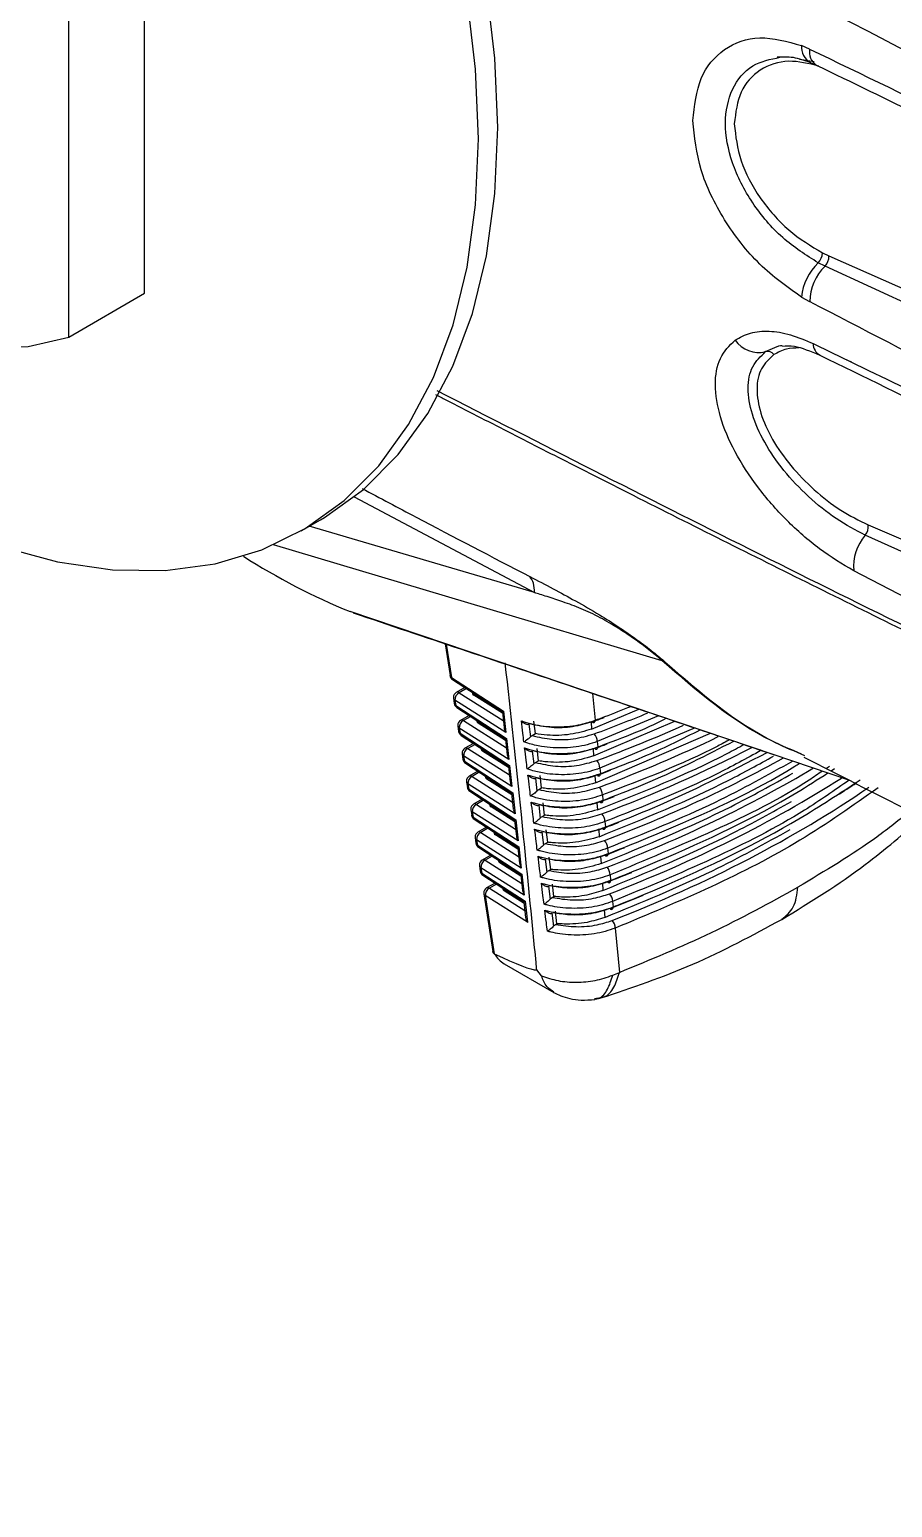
# Model space of a CAD drawing. Extents: x 16.7 to 113.1, y 4.5 to 84.5.
# Drawn here: x 79.885 to 81.396, y 5.952 to 8.54 of the extents above; entities that cross this region are included whole.
import ezdxf

# ---------------------------------------------------------------- set-up
doc = ezdxf.new("R2010")
doc.units = 0
doc.header["$MEASUREMENT"] = 0
doc.layers.add('OBJECT', color=7, linetype='CONTINUOUS')

msp = doc.modelspace()

# ---------------------------------------------------------------- linework, layer by layer
at = {"layer": 'OBJECT'}
for p, q in [((80.0866, 8.0781), (80.0866, 15.4047)), ((79.9537, 8.0014), (79.9537, 15.3279)), ((81.2339, 8.4878), (81.2591, 8.4836)), ((81.2514, 8.5055), (81.2373, 8.5118)), ((81.2526, 8.4823), (81.2633, 8.4775)), ((81.2784, 8.1254), (81.2665, 8.1313)), ((81.274, 8.1486), (81.2853, 8.1433)), ((81.4412, 8.0507), (81.2784, 8.1254)), ((81.2853, 8.1433), (81.4502, 8.0704)), ((79.9537, 8.0014), (80.0866, 8.0781)), ((81.2373, 8.0713), (81.2514, 8.0634)), ((81.1744, 7.9758), (81.1947, 7.9846)), ((81.3163, 7.9615), (81.3214, 7.9594)), ((81.3253, 7.9575), (81.3167, 7.9611)), ((80.4535, 7.7215), (80.7695, 7.5539)), ((80.3607, 7.6618), (80.3946, 7.6814)), ((80.7695, 7.5539), (80.375, 7.6701)), ((81.3539, 7.6724), (81.452, 7.6303)), ((80.9932, 7.4346), (80.3127, 7.6375)), ((81.446, 7.6109), (81.3489, 7.6544)), ((81.4221, 7.5434), (81.3287, 7.5921)), ((80.4566, 7.5173), (80.4467, 7.5207)), ((81.1893, 7.2701), (80.4467, 7.5207)), ((80.613, 7.4643), (80.6216, 7.4088)), ((80.6151, 7.4636), (80.6241, 7.4055)), ((80.6241, 7.4055), (80.7152, 7.3461)), ((80.626, 7.4019), (80.7132, 7.3452)), ((80.6476, 7.3878), (80.6326, 7.3792)), ((80.6503, 7.3861), (80.6375, 7.3787)), ((80.6375, 7.3787), (80.7149, 7.3298)), ((80.6606, 7.3794), (80.6609, 7.3775)), ((80.6628, 7.3779), (80.6634, 7.3742)), ((80.7135, 7.3426), (80.6634, 7.3742)), ((80.8713, 7.3774), (80.8759, 7.3305)), ((80.6277, 7.369), (80.6291, 7.3598)), ((80.6302, 7.3657), (80.6316, 7.3565)), ((80.7194, 7.3093), (80.6302, 7.3657)), ((80.6316, 7.3565), (80.7206, 7.2986)), ((80.6336, 7.353), (80.7186, 7.2976)), ((80.8695, 7.3149), (80.9521, 7.3501)), ((80.6552, 7.3389), (80.6402, 7.3303)), ((80.6579, 7.3372), (80.6451, 7.3298)), ((80.6451, 7.3298), (80.7203, 7.2823)), ((80.6682, 7.3304), (80.6685, 7.3286)), ((80.6704, 7.329), (80.671, 7.3253)), ((80.7189, 7.295), (80.671, 7.3253)), ((80.7132, 7.3452), (80.7163, 7.3176)), ((80.7152, 7.3461), (80.7194, 7.3093)), ((80.7598, 7.3236), (80.7625, 7.3014)), ((80.771, 7.307), (80.7686, 7.3286)), ((80.8686, 7.3271), (80.8695, 7.3149)), ((80.8729, 7.2679), (81.0152, 7.3288)), ((80.987, 7.3384), (80.8795, 7.2932)), ((80.6353, 7.3201), (80.6367, 7.3109)), ((80.6378, 7.3168), (80.6392, 7.3076)), ((80.7248, 7.2618), (80.6378, 7.3168)), ((80.6392, 7.3076), (80.726, 7.2511)), ((80.6411, 7.304), (80.7239, 7.2501)), ((80.7186, 7.2976), (80.7217, 7.2701)), ((80.7206, 7.2986), (80.7248, 7.2618)), ((80.7653, 7.3036), (80.771, 7.307)), ((80.8763, 7.2208), (81.0779, 7.3077)), ((81.0508, 7.3169), (80.884, 7.2465)), ((80.6429, 7.2712), (80.6443, 7.2619)), ((80.6627, 7.29), (80.6477, 7.2814)), ((80.6654, 7.2882), (80.6527, 7.2809)), ((80.6527, 7.2809), (80.7257, 7.2347)), ((80.6758, 7.2815), (80.676, 7.2797)), ((80.678, 7.28), (80.6785, 7.2764)), ((80.7242, 7.2475), (80.6785, 7.2764)), ((80.7655, 7.2763), (80.7682, 7.254)), ((80.7764, 7.2594), (80.774, 7.2811)), ((80.872, 7.2801), (80.8729, 7.2679)), ((80.8795, 7.2932), (80.8804, 7.2838)), ((81.1867, 7.271), (81.3214, 7.2255)), ((80.6454, 7.2679), (80.6468, 7.2586)), ((80.7301, 7.2143), (80.6454, 7.2679)), ((80.6468, 7.2586), (80.7314, 7.2036)), ((80.6487, 7.2551), (80.7293, 7.2026)), ((80.7239, 7.2501), (80.7271, 7.2226)), ((80.726, 7.2511), (80.7301, 7.2143)), ((80.7711, 7.2564), (80.7764, 7.2594)), ((80.884, 7.2465), (80.8849, 7.2371)), ((81.286, 7.2497), (81.2807, 7.2461)), ((81.289, 7.2419), (81.2951, 7.2457)), ((80.6504, 7.2223), (80.6519, 7.213)), ((80.6529, 7.219), (80.6544, 7.2097)), ((80.7355, 7.1667), (80.6529, 7.219)), ((80.6702, 7.2411), (80.6553, 7.2325)), ((80.6729, 7.2393), (80.6603, 7.232)), ((80.6603, 7.232), (80.7311, 7.1872)), ((80.6833, 7.2325), (80.6836, 7.2308)), ((80.6856, 7.2311), (80.6861, 7.2275)), ((80.7296, 7.2), (80.6861, 7.2275)), ((80.7712, 7.229), (80.7738, 7.2066)), ((80.7818, 7.2119), (80.7794, 7.2336)), ((80.8754, 7.2331), (80.8763, 7.2208)), ((80.6544, 7.2097), (80.7367, 7.1561)), ((80.6563, 7.2061), (80.7347, 7.1551)), ((80.7293, 7.2026), (80.7324, 7.1751)), ((80.7314, 7.2036), (80.7355, 7.1667)), ((80.7769, 7.2091), (80.7818, 7.2119)), ((80.8885, 7.1998), (80.8895, 7.1904)), ((80.658, 7.1734), (80.6595, 7.164)), ((80.6605, 7.1701), (80.662, 7.1607)), ((80.7409, 7.1192), (80.6605, 7.1701)), ((80.6778, 7.1921), (80.6629, 7.1836)), ((80.6805, 7.1904), (80.6678, 7.1831)), ((80.6678, 7.1831), (80.7365, 7.1397)), ((80.6909, 7.1836), (80.6912, 7.1819)), ((80.6931, 7.1821), (80.6937, 7.1786)), ((80.735, 7.1525), (80.6937, 7.1786)), ((80.7769, 7.1816), (80.7796, 7.1592)), ((80.7872, 7.1644), (80.7847, 7.1861)), ((80.8788, 7.1861), (80.8797, 7.1737)), ((80.662, 7.1607), (80.7421, 7.1086)), ((80.6639, 7.1572), (80.7401, 7.1076)), ((80.6853, 7.1432), (80.6705, 7.1347)), ((80.688, 7.1415), (80.6754, 7.1342)), ((80.7347, 7.1551), (80.7378, 7.1275)), ((80.7367, 7.1561), (80.7409, 7.1192)), ((80.7827, 7.1618), (80.7872, 7.1644)), ((80.893, 7.1531), (80.894, 7.1437)), ((80.6656, 7.1245), (80.667, 7.1151)), ((80.6681, 7.1212), (80.6695, 7.1118)), ((80.7463, 7.0717), (80.6681, 7.1212)), ((80.6754, 7.1342), (80.7418, 7.0922)), ((80.6985, 7.1346), (80.6988, 7.133)), ((80.7007, 7.1332), (80.7013, 7.1297)), ((80.7404, 7.105), (80.7013, 7.1297)), ((80.7826, 7.1343), (80.7853, 7.1119)), ((80.7886, 7.1146), (80.7926, 7.1169)), ((80.7926, 7.1169), (80.7901, 7.1385)), ((80.8821, 7.1391), (80.883, 7.1266)), ((80.6695, 7.1118), (80.7475, 7.061)), ((80.6715, 7.1082), (80.7455, 7.06)), ((80.6929, 7.0943), (80.678, 7.0857)), ((80.6955, 7.0925), (80.683, 7.0853)), ((80.7401, 7.1076), (80.7432, 7.08)), ((80.7421, 7.1086), (80.7463, 7.0717)), ((80.798, 7.0694), (80.7955, 7.091)), ((80.8854, 7.0921), (80.8863, 7.0795)), ((80.8975, 7.1065), (80.8984, 7.097)), ((80.6732, 7.0756), (80.6746, 7.0661)), ((80.6757, 7.0723), (80.6771, 7.0628)), ((80.7517, 7.0242), (80.6757, 7.0723)), ((80.683, 7.0853), (80.7472, 7.0447)), ((80.7061, 7.0857), (80.7063, 7.0841)), ((80.7083, 7.0842), (80.7088, 7.0808)), ((80.7458, 7.0574), (80.7088, 7.0808)), ((80.7883, 7.0871), (80.7911, 7.0645)), ((80.7945, 7.0674), (80.798, 7.0694)), ((80.6771, 7.0628), (80.7529, 7.0135)), ((80.679, 7.0593), (80.7509, 7.0125)), ((80.7004, 7.0454), (80.6856, 7.0368)), ((80.7031, 7.0436), (80.6905, 7.0364)), ((80.7455, 7.0601), (80.7486, 7.0325)), ((80.7475, 7.061), (80.7517, 7.0242)), ((80.7941, 7.0398), (80.7969, 7.0172)), ((80.8033, 7.0219), (80.8009, 7.0435)), ((80.8886, 7.0456), (80.8895, 7.0324)), ((80.902, 7.0598), (80.9029, 7.0503)), ((80.6807, 7.0267), (80.6964, 6.9254)), ((80.6832, 7.0234), (80.699, 6.9218)), ((80.7571, 6.9767), (80.6832, 7.0234)), ((80.6905, 7.0364), (80.7526, 6.9971)), ((80.7137, 7.0367), (80.7139, 7.0352)), ((80.7159, 7.0353), (80.7164, 7.0319)), ((80.7512, 7.0099), (80.7164, 7.0319)), ((80.7509, 7.0125), (80.754, 6.985)), ((80.7529, 7.0135), (80.7571, 6.9767)), ((80.8005, 7.0202), (80.8033, 7.0219)), ((80.9064, 7.0132), (80.9073, 7.0037)), ((80.7999, 6.9926), (80.8027, 6.9699)), ((80.8087, 6.9743), (80.8063, 6.996)), ((80.8918, 6.9984), (80.8926, 6.9852)), ((80.8064, 6.973), (80.8087, 6.9743)), ((80.9109, 6.9666), (80.9182, 6.8891)), ((80.699, 6.9218), (80.6992, 6.9217)), ((80.7166, 6.904), (80.8033, 6.854)), ((80.7817, 6.8831), (80.7736, 6.8933)), ((80.9065, 6.884), (80.9182, 6.8891)), ((80.8757, 6.8419), (80.8843, 6.8437))]:
    msp.add_line(p, q, dxfattribs=at)
at = {"layer": 'OBJECT', "flags": 128}
for points in [[(80.3946, 7.6814), (80.4016, 7.6855), (80.47, 7.7347), (80.5307, 7.7957), (80.583, 7.8677), (80.6265, 7.9503), (80.6607, 8.0425), (80.6854, 8.1435), (80.7003, 8.2524), (80.7053, 8.3682), (80.7003, 8.4897), (80.6854, 8.6158), (80.6607, 8.7454), (80.6265, 8.8771), (80.583, 9.0099), (80.5307, 9.1423), (80.47, 9.2733), (80.4016, 9.4015), (80.3261, 9.5257), (80.2442, 9.6448), (80.1566, 9.7577), (80.088, 9.8372)], [(79.8346, 7.6344), (79.934, 7.6077), (80.0303, 7.5938), (80.1227, 7.5927), (80.2102, 7.6044), (80.2922, 7.6289), (80.3677, 7.6659), (80.4361, 7.7151), (80.4967, 7.7761), (80.549, 7.8481), (80.5925, 7.9307), (80.6268, 8.0229), (80.6515, 8.1239), (80.6664, 8.2328), (80.6714, 8.3486), (80.6664, 8.4701), (80.6515, 8.5962)], [(79.0698, 8.5117), (79.1407, 8.413), (79.2172, 8.3216), (79.2981, 8.2389), (79.3823, 8.1659), (79.4684, 8.104), (79.5551, 8.0539), (79.6412, 8.0165), (79.7253, 7.9922), (79.8063, 7.9816), (79.8828, 7.9846), (79.9537, 8.0014)], [(80.8706, 7.3276), (80.8716, 7.3268), (80.8725, 7.3264), (80.8734, 7.3263), (80.8742, 7.3265), (80.8749, 7.3271), (80.8754, 7.328), (80.8757, 7.3291), (80.8759, 7.3305)], [(80.8751, 7.2809), (80.8761, 7.2801), (80.8771, 7.2797), (80.878, 7.2796), (80.8788, 7.2798), (80.8794, 7.2804), (80.8799, 7.2813), (80.8803, 7.2824), (80.8804, 7.2838)], [(80.8796, 7.2341), (80.8806, 7.2334), (80.8816, 7.233), (80.8825, 7.2329), (80.8833, 7.2331), (80.884, 7.2337), (80.8845, 7.2345), (80.8848, 7.2357), (80.8849, 7.2371)], [(80.8841, 7.1874), (80.8851, 7.1867), (80.8861, 7.1862), (80.887, 7.1862), (80.8878, 7.1864), (80.8885, 7.187), (80.889, 7.1878), (80.8893, 7.189), (80.8895, 7.1904)], [(80.8885, 7.1407), (80.8896, 7.14), (80.8906, 7.1395), (80.8915, 7.1395), (80.8923, 7.1397), (80.893, 7.1403), (80.8935, 7.1411), (80.8938, 7.1423), (80.894, 7.1437)], [(80.893, 7.094), (80.894, 7.0933), (80.895, 7.0929), (80.8959, 7.0928), (80.8968, 7.093), (80.8974, 7.0936), (80.898, 7.0945), (80.8983, 7.0956), (80.8984, 7.097)], [(80.8974, 7.0473), (80.8985, 7.0466), (80.8995, 7.0462), (80.9004, 7.0461), (80.9012, 7.0463), (80.9019, 7.0469), (80.9024, 7.0478), (80.9028, 7.0489), (80.9029, 7.0503)], [(80.9018, 7.0007), (80.9029, 6.9999), (80.9039, 6.9995), (80.9048, 6.9994), (80.9056, 6.9997), (80.9063, 7.0002), (80.9069, 7.0011), (80.9072, 7.0023), (80.9073, 7.0037)]]:
    msp.add_lwpolyline(points, dxfattribs=at)
at = {"layer": 'OBJECT'}
for centre, radius, start, end in [((81.2663, 8.5081), 0.0292, 172.8415, 242.5933), ((81.278, 8.5001), 0.0271, 168.6398, 236.3536), ((81.3311, 8.0627), 0.0942, 133.3263, 174.7892), ((81.3392, 8.0621), 0.0877, 133.8339, 179.1761), ((81.2447, 8.1509), 0.0294, 317.8839, 355.3512), ((81.2582, 8.1434), 0.0271, 318.3427, 359.7232), ((81.1626, 8.0256), 0.0512, 215.3601, 283.3663), ((81.1775, 7.9619), 0.0143, 37.6517, 102.5397), ((81.2801, 7.9894), 0.0224, 179.0026, 242.2608), ((81.3288, 7.6696), 0.0252, 322.8439, 6.2674), ((81.4098, 7.6002), 0.0815, 138.3373, 185.7076), ((80.8878, 8.6021), 1.1679, 237.4686, 247.8095), ((80.6314, 7.4103), 0.01, 188.8019, 236.9399), ((80.6262, 7.4097), 0.00472, 191.2048, 243.2281), ((80.6287, 7.4057), 0.00462, 182.4762, 234.3658), ((80.6376, 7.3705), 0.01, 119.9973, 180), ((80.6445, 7.3662), 0.0143, 119.0768, 182.2792), ((80.6347, 7.3747), 0.00496, 54.7099, 114.6525), ((80.6376, 7.3705), 0.01, 180, 188.8019), ((80.6323, 7.3699), 0.00472, 191.207, 243.2272), ((80.639, 7.3613), 0.01, 188.8019, 236.9399), ((80.6338, 7.3607), 0.00472, 191.2043, 243.2379), ((80.6363, 7.3567), 0.00462, 182.4804, 234.3552), ((80.6452, 7.3216), 0.01, 119.9973, 180), ((80.652, 7.3173), 0.0143, 119.0749, 182.2793), ((80.6422, 7.3258), 0.00496, 54.6844, 114.6779), ((80.6452, 7.3216), 0.01, 180, 188.8019), ((80.6399, 7.321), 0.00472, 191.2017, 243.2325), ((80.6466, 7.3124), 0.01, 188.8019, 236.9399), ((80.6413, 7.3118), 0.00472, 191.2015, 243.2314), ((80.6438, 7.3078), 0.00462, 182.4918, 234.3446), ((80.8602, 7.2933), 0.0193, 359.708, 43.6784), ((80.6527, 7.2727), 0.01, 119.9973, 180), ((80.6527, 7.2727), 0.01, 180, 188.8019), ((80.6475, 7.2721), 0.00472, 191.2055, 243.2367), ((80.6596, 7.2684), 0.0143, 119.0767, 182.2776), ((80.6498, 7.2768), 0.00496, 54.7099, 114.6525), ((80.6542, 7.2635), 0.01, 188.8019, 236.9399), ((80.6489, 7.2628), 0.00472, 191.207, 243.2272), ((80.6514, 7.2588), 0.00462, 182.4734, 234.3695), ((80.8648, 7.2466), 0.0192, 359.723, 43.9033), ((80.6603, 7.2238), 0.01, 119.9973, 180), ((80.6603, 7.2238), 0.01, 180, 188.8019), ((80.6551, 7.2232), 0.00472, 191.2066, 243.2284), ((80.6672, 7.2195), 0.0143, 119.0796, 182.2765), ((80.6574, 7.2279), 0.00496, 54.7099, 114.6525), ((80.6618, 7.2145), 0.01, 188.8019, 236.9399), ((80.6565, 7.2139), 0.00472, 191.2061, 243.2268), ((80.659, 7.2099), 0.00462, 182.477, 234.3658), ((80.8694, 7.1999), 0.0191, 359.7362, 44.1297), ((80.6679, 7.1749), 0.01, 119.9973, 180), ((80.6679, 7.1749), 0.01, 180, 188.8019), ((80.6626, 7.1743), 0.00472, 191.202, 243.233), ((80.6748, 7.1706), 0.0143, 119.0755, 182.2788), ((80.665, 7.179), 0.00496, 54.694, 114.6684), ((80.6693, 7.1656), 0.01, 188.8019, 236.9399), ((80.6641, 7.1649), 0.00472, 191.2001, 243.2408), ((80.6666, 7.1609), 0.00462, 182.4807, 234.3557), ((80.874, 7.1532), 0.019, 359.7469, 44.3582), ((80.6755, 7.126), 0.01, 119.9973, 180), ((80.6755, 7.126), 0.01, 180, 188.8019), ((80.6702, 7.1254), 0.00472, 191.2118, 243.2232), ((80.6823, 7.1217), 0.0143, 119.0768, 182.2794), ((80.6725, 7.1301), 0.00496, 54.7099, 114.6525), ((80.8786, 7.1066), 0.0189, 359.7602, 44.5854), ((80.6769, 7.1166), 0.01, 188.8019, 236.9399), ((80.6717, 7.116), 0.00472, 191.2013, 243.2324), ((80.6742, 7.112), 0.00462, 182.4911, 234.3444), ((80.683, 7.0771), 0.01, 119.9973, 180), ((80.683, 7.0771), 0.01, 180, 188.8019), ((80.6778, 7.0765), 0.00472, 191.2073, 243.2277), ((80.6845, 7.0677), 0.01, 188.8019, 236.9399), ((80.6792, 7.067), 0.00472, 191.2018, 243.2319), ((80.6899, 7.0728), 0.0143, 119.0796, 182.2765), ((80.6801, 7.0812), 0.00496, 54.7099, 114.6525), ((80.8832, 7.0599), 0.0188, 359.7753, 44.8093), ((80.6817, 7.063), 0.00462, 182.4763, 234.3657), ((80.6906, 7.0282), 0.01, 119.9973, 180), ((80.6906, 7.0282), 0.01, 180, 188.8019), ((80.6854, 7.0276), 0.00472, 191.2043, 243.2379), ((80.6975, 7.0239), 0.0143, 119.0755, 182.2788), ((80.6877, 7.0323), 0.00496, 54.694, 114.6684), ((80.8877, 7.0133), 0.0188, 359.7875, 45.039), ((80.8922, 6.9666), 0.0187, 359.8005, 45.2674)]:
    msp.add_arc(centre, radius, start, end, dxfattribs=at)
for centre, major_axis, ratio, start_param, end_param in [((80.6709, 7.3781), (0.0101, 0.0001), 0.569185, 3.222173, 3.860589), ((80.6785, 7.3292), (0.0101, 0.0001), 0.569185, 3.222173, 3.860589), ((80.7226, 7.351), (0.0094, 0.00581), 0.034264, 3.157743, 3.78947), ((79.6776, 8.3913), (2.2176, 0.0166), 0.572227, 5.276105, 5.287253), ((79.6762, 8.3989), (2.2169, -0.0169), 0.582304, 5.287711, 5.338827), ((80.7268, 7.3141), (-0.0075, 0.0119), 0.628226, 0.918937, 1.582964), ((80.728, 7.3035), (0.0094, 0.00581), 0.034264, 3.157743, 3.78947), ((79.6762, 8.3483), (2.2137, -0.0169), 0.582304, 5.291076, 5.375266), ((79.6762, 8.2977), (2.2104, -0.0169), 0.582304, 5.294449, 5.411712), ((80.6861, 7.2803), (0.0101, 0.0001), 0.569185, 3.222173, 3.860589), ((79.6776, 8.3407), (2.2143, 0.0166), 0.572227, 5.279468, 5.291168), ((79.6762, 8.247), (2.2072, -0.0168), 0.582304, 5.29783, 5.448165), ((80.7321, 7.2666), (-0.0075, 0.0119), 0.628226, 0.918937, 1.582964), ((80.7333, 7.2559), (0.0094, 0.00581), 0.034264, 3.157743, 3.78947), ((79.6762, 8.1964), (2.2039, -0.0168), 0.582304, 5.301219, 5.483793), ((79.6762, 8.1458), (2.2007, -0.0168), 0.582304, 5.304616, 5.518937), ((80.6936, 7.2314), (0.0101, 0.0001), 0.569185, 3.222173, 3.860589), ((80.7375, 7.2191), (-0.0075, 0.0119), 0.628226, 0.918937, 1.582964), ((79.6776, 8.2901), (2.2111, 0.0166), 0.572227, 5.282839, 5.295171), ((79.6762, 8.0952), (2.1974, -0.0168), 0.582304, 5.308021, 5.553121), ((79.6776, 8.037), (2.1948, 0.0164), 0.572227, 5.539778, 5.562907), ((80.7387, 7.2084), (0.0094, 0.00581), 0.034264, 3.157743, 3.78947), ((79.6776, 8.2395), (2.2078, 0.0165), 0.572227, 5.286218, 5.299967), ((79.6762, 8.0445), (2.1942, -0.0167), 0.582304, 5.311435, 5.58807), ((80.7012, 7.1825), (0.0101, 0.0001), 0.569185, 3.222173, 3.860589), ((80.7429, 7.1716), (-0.0075, 0.0119), 0.628226, 0.918937, 1.582964), ((80.7441, 7.1609), (0.0094, 0.00581), 0.034264, 3.157743, 3.78947), ((79.6776, 8.1888), (2.2046, 0.0165), 0.572227, 5.289605, 5.305336), ((80.7088, 7.1336), (0.0101, 0.0001), 0.569185, 3.222173, 3.860589), ((80.7483, 7.1241), (-0.0075, 0.0119), 0.628226, 0.918937, 1.582964), ((80.7495, 7.1134), (0.0094, 0.00581), 0.034264, 3.157743, 3.78947), ((79.6776, 8.1382), (2.2013, 0.0165), 0.572227, 5.293, 5.311646), ((80.7164, 7.0847), (0.0101, 0.0001), 0.569185, 3.222173, 3.860589), ((80.7537, 7.0765), (-0.0075, 0.0119), 0.628226, 0.918937, 1.582964), ((79.6776, 8.0876), (2.1981, 0.0165), 0.572227, 5.296403, 5.319764), ((80.7549, 7.0659), (0.0094, 0.00581), 0.034264, 3.157743, 3.78947), ((80.7239, 7.0358), (0.0101, 0.0001), 0.569185, 3.222173, 3.860589), ((80.7591, 7.029), (-0.0075, 0.0119), 0.628226, 0.918937, 1.582964), ((80.7603, 7.0183), (0.0094, 0.00581), 0.034264, 3.157743, 3.78947), ((79.6776, 8.037), (2.1948, 0.0164), 0.572227, 5.299815, 5.33212), ((80.7644, 6.9815), (-0.0075, 0.0119), 0.628226, 0.918937, 1.582964), ((79.2439, 7.8927), (1.5344, -0.9976), 0.038755, 5.984867, 6.22598), ((80.7737, 7.0096), (0.0554, 0.1065), 0.604579, 2.781893, 3.114951)]:
    msp.add_ellipse(centre, major_axis=major_axis, ratio=ratio, start_param=start_param, end_param=end_param, dxfattribs=at)
for points, knots in [([(80.0866, 10.0533), (80.2599, 9.9559), (80.6181, 9.7546), (81.1693, 9.4575), (81.7461, 9.1554), (82.3314, 8.8591), (82.9199, 8.5703), (83.3116, 8.3858), (83.504, 8.2952)], [0, 0, 0, 0, 0.1582539, 0.327068, 0.4937068, 0.6683778, 0.8371406, 1, 1, 1, 1]), ([(83.4867, 8.2665), (83.0897, 8.4554), (82.295, 8.8335), (81.1613, 9.417), (80.438, 9.8194), (80.0866, 10.0149)], [0, 0, 0, 0, 0.339225, 0.679039, 1, 1, 1, 1]), ([(80.0866, 9.9052), (80.414, 9.7232), (81.1213, 9.3303), (82.247, 8.7522), (83.0587, 8.3667), (83.4643, 8.1741)], [0, 0, 0, 0, 0.301353, 0.650905, 1, 1, 1, 1]), ([(80.0863, 9.8331), (80.2914, 9.7191), (80.7138, 9.4842), (81.3711, 9.1357), (82.0545, 8.786), (82.7424, 8.4468), (83.2063, 8.2288), (83.4336, 8.1219)], [0, 0, 0, 0, 0.190703, 0.392819, 0.598206, 0.803133, 1, 1, 1, 1]), ([(83.3729, 7.6103), (83.0244, 7.7768), (82.3274, 8.1098), (81.6533, 8.4591), (81.3163, 8.6337)], [0, 0, 0, 0, 0.500069, 1, 1, 1, 1]), ([(83.3406, 7.5488), (82.99, 7.7164), (82.2839, 8.0537), (81.6013, 8.408), (81.2577, 8.5863)], [0, 0, 0, 0, 0.49662, 1, 1, 1, 1]), ([(81.0471, 8.3803), (81.0499, 8.4063), (81.0556, 8.4583), (81.0994, 8.5091), (81.1621, 8.5325), (81.2123, 8.5187), (81.2373, 8.5118)], [0, 0, 0, 0, 0.24993, 0.499886, 0.749919, 1, 1, 1, 1]), ([(81.2665, 8.1313), (81.2452, 8.1447), (81.2027, 8.1716), (81.1488, 8.2352), (81.1127, 8.3062), (81.0998, 8.3774), (81.1128, 8.4377), (81.1472, 8.4803), (81.1826, 8.4877), (81.1995, 8.4912)], [0, 0, 0, 0, 0.1455825, 0.2905011, 0.4350712, 0.5794261, 0.7237648, 0.8683104, 1, 1, 1, 1]), ([(81.1947, 8.4918), (81.2038, 8.4922), (81.2221, 8.4932), (81.2424, 8.4859), (81.2526, 8.4823)], [0, 0, 0, 0, 0.495712, 1, 1, 1, 1]), ([(81.2514, 8.5055), (81.4361, 8.4162), (81.7961, 8.2423), (82.3305, 7.9936), (82.8416, 7.7613), (83.1771, 7.6138), (83.3401, 7.5422)], [0, 0, 0, 0, 0.27038, 0.527173, 0.77038, 1, 1, 1, 1]), ([(81.2678, 8.4756), (81.2497, 8.48), (81.2116, 8.4892), (81.1626, 8.4719), (81.1266, 8.4336), (81.1219, 8.3943), (81.1195, 8.3746)], [0, 0, 0, 0, 0.230377, 0.487413, 0.743889, 1, 1, 1, 1]), ([(81.263, 8.4776), (81.3255, 8.4472), (81.4375, 8.3927), (81.5871, 8.3208), (81.7039, 8.2651), (81.8012, 8.2188), (81.9845, 8.1322), (82.2176, 8.0233), (82.4945, 7.8961), (82.6718, 7.8156), (82.8025, 7.7567), (82.9013, 7.7124), (83.0269, 7.6564), (83.1798, 7.5887), (83.2912, 7.5399), (83.3514, 7.5136)], [0, 0, 0, 0, 0.09169, 0.164516, 0.218483, 0.261785, 0.30598, 0.48438, 0.598112, 0.703053, 0.737319, 0.783987, 0.84332, 0.915323, 1, 1, 1, 1]), ([(81.2373, 8.0713), (81.2122, 8.089), (81.1621, 8.1245), (81.0994, 8.2054), (81.0556, 8.295), (81.0499, 8.3519), (81.0471, 8.3803)], [0, 0, 0, 0, 0.250566, 0.500351, 0.750175, 1, 1, 1, 1]), ([(81.1195, 8.3746), (81.1219, 8.3531), (81.1266, 8.3102), (81.1626, 8.2437), (81.2134, 8.1852), (81.2538, 8.1608), (81.274, 8.1486)], [0, 0, 0, 0, 0.249291, 0.498953, 0.749084, 1, 1, 1, 1]), ([(83.3401, 7.0288), (83.1771, 7.1057), (82.8416, 7.2641), (82.3305, 7.5136), (81.7961, 7.7808), (81.4361, 7.9676), (81.2514, 8.0634)], [0, 0, 0, 0, 0.22962, 0.472827, 0.72962, 1, 1, 1, 1]), ([(81.3287, 7.5921), (81.3086, 7.604), (81.2687, 7.6278), (81.21, 7.6798), (81.1587, 7.7383), (81.1184, 7.8007), (81.0925, 7.8626), (81.0836, 7.919), (81.0915, 7.9669), (81.1111, 7.9863), (81.1209, 7.996)], [0, 0, 0, 0, 0.125399, 0.250033, 0.374938, 0.500007, 0.625107, 0.75017, 0.875155, 1, 1, 1, 1]), ([(81.1209, 7.996), (81.1294, 8.0008), (81.1465, 8.0103), (81.18, 8.0129), (81.2173, 8.0072), (81.2442, 7.9956), (81.2577, 7.9898)], [0, 0, 0, 0, 0.251427, 0.50031, 0.75055, 1, 1, 1, 1]), ([(81.3489, 7.6544), (81.3319, 7.6633), (81.2979, 7.6811), (81.2482, 7.7213), (81.2048, 7.7673), (81.1707, 7.817), (81.1487, 7.8668), (81.1414, 7.9126), (81.1487, 7.9519), (81.1659, 7.9678), (81.1744, 7.9758)], [0, 0, 0, 0, 0.1259449, 0.2510612, 0.3759101, 0.5005463, 0.6251221, 0.7498254, 0.8747778, 1, 1, 1, 1]), ([(81.1888, 7.9706), (81.1806, 7.9631), (81.1641, 7.9482), (81.157, 7.9115), (81.1638, 7.8685), (81.1847, 7.8219), (81.2172, 7.7756), (81.2585, 7.7331), (81.3057, 7.6963), (81.3378, 7.6804), (81.3539, 7.6724)], [0, 0, 0, 0, 0.124851, 0.24967, 0.374508, 0.499432, 0.624474, 0.749587, 0.874619, 1, 1, 1, 1]), ([(81.2331, 7.9824), (81.2254, 7.9821), (81.2086, 7.9813), (81.1958, 7.9744), (81.1888, 7.9706)], [0, 0, 0, 0, 0.451304, 1, 1, 1, 1]), ([(81.1947, 7.9846), (81.1957, 7.9851), (81.1981, 7.9864), (81.2014, 7.9865), (81.2034, 7.9865)], [0, 0, 0, 0, 0.389146, 1, 1, 1, 1]), ([(81.2037, 7.9853), (81.21, 7.9861), (81.2246, 7.988), (81.2529, 7.9764), (81.269, 7.9698)], [0, 0, 0, 0, 0.430237, 1, 1, 1, 1]), ([(81.2577, 7.9898), (81.6013, 7.8236), (82.2839, 7.4935), (82.99, 7.179), (83.3406, 7.0228)], [0, 0, 0, 0, 0.50338, 1, 1, 1, 1]), ([(81.269, 7.9698), (81.3461, 7.9321), (81.4884, 7.8626), (81.685, 7.7679), (81.847, 7.6906), (81.9842, 7.6256), (82.1088, 7.567), (82.2259, 7.5122), (82.3381, 7.4601), (82.4522, 7.4074), (82.5824, 7.3476), (82.737, 7.2771), (82.918, 7.1953), (83.1256, 7.1024), (83.2735, 7.0372), (83.3518, 7.0027)], [0, 0, 0, 0, 0.113555, 0.209388, 0.287504, 0.349517, 0.408662, 0.467872, 0.518677, 0.570329, 0.631749, 0.705423, 0.791353, 0.889543, 1, 1, 1, 1]), ([(80.5961, 7.901), (80.6022, 7.8978), (80.6444, 7.876), (80.7228, 7.8359), (80.8321, 7.7801), (81.009, 7.6905), (81.2551, 7.5673), (81.5551, 7.4197), (81.8403, 7.2816), (82.1018, 7.1569), (82.307, 7.0604), (82.4667, 6.986), (82.5987, 6.9249), (82.763, 6.8495), (82.9601, 6.7599), (83.1905, 6.6563), (83.356, 6.5832), (83.4442, 6.5443)], [0, 0, 0, 0, 0.0066599, 0.0459981, 0.0852811, 0.1251909, 0.2373953, 0.3500302, 0.4455979, 0.5397348, 0.6256005, 0.6605533, 0.7062608, 0.7630511, 0.8309309, 0.9099099, 1, 1, 1, 1]), ([(83.4336, 6.557), (83.2447, 6.6409), (82.8605, 6.8117), (82.2835, 7.0783), (81.7098, 7.3515), (81.1455, 7.6284), (80.7814, 7.8142), (80.5991, 7.9072)], [0, 0, 0, 0, 0.194303, 0.395253, 0.602856, 0.80128, 1, 1, 1, 1]), ([(80.4677, 7.7363), (80.4991, 7.7195), (80.5967, 7.6676), (80.6948, 7.6166), (80.7613, 7.5821)], [0, 0, 0, 0, 0.3221274, 1, 1, 1, 1]), ([(80.7613, 7.5821), (80.7749, 7.5751), (80.8009, 7.5615), (80.8412, 7.5397), (80.8801, 7.5173), (80.9174, 7.4937), (80.9498, 7.4711), (80.9785, 7.4496), (80.9919, 7.4381), (80.9985, 7.4323)], [0, 0, 0, 0, 0.175155, 0.335953, 0.499736, 0.628069, 0.749937, 0.875048, 1, 1, 1, 1]), ([(80.7696, 7.5539), (80.7694, 7.5597), (80.769, 7.5714), (80.7639, 7.5786), (80.7613, 7.5821)], [0, 0, 0, 0, 0.499996, 1, 1, 1, 1]), ([(80.9932, 7.4346), (80.9869, 7.44), (80.9744, 7.4508), (80.9471, 7.4711), (80.9161, 7.492), (80.8828, 7.5116), (80.8506, 7.5266), (80.8204, 7.5374), (80.7967, 7.5453), (80.7801, 7.5505), (80.7728, 7.5529), (80.7696, 7.5539)], [0, 0, 0, 0, 0.123068, 0.246586, 0.369053, 0.491538, 0.630311, 0.772463, 0.899411, 0.955665, 1, 1, 1, 1]), ([(80.4522, 7.5184), (80.5775, 7.4763), (80.8278, 7.3922), (81.0689, 7.3108), (81.1893, 7.2701)], [0, 0, 0, 0, 0.500634, 1, 1, 1, 1]), ([(80.7736, 6.8933), (80.7732, 6.8976), (80.7711, 6.9192), (80.7622, 7.0098), (80.7449, 7.1841), (80.7279, 7.3422), (80.7184, 7.4309)], [0, 0, 0, 0, 0.024147, 0.120738, 0.507103, 1, 1, 1, 1]), ([(80.9932, 7.4346), (80.9941, 7.4343), (80.9959, 7.4336), (80.9977, 7.4328), (80.9985, 7.4323)], [0, 0, 0, 0, 0.5, 1, 1, 1, 1]), ([(81.2373, 7.2713), (81.2197, 7.2786), (81.1288, 7.3166), (81.0538, 7.3819), (80.9932, 7.4346)], [0, 0, 0, 0, 0.1928851, 1, 1, 1, 1]), ([(80.9985, 7.4323), (81.0592, 7.3796), (81.1343, 7.3143), (81.2251, 7.2763), (81.2427, 7.269)], [0, 0, 0, 0, 0.806852, 1, 1, 1, 1]), ([(80.8759, 7.3305), (80.8815, 7.3326), (80.9026, 7.3405), (80.9233, 7.3487), (80.9384, 7.3548)], [0, 0, 0, 0, 0.265734, 1, 1, 1, 1]), ([(80.7465, 7.3294), (80.7488, 7.3286), (80.7568, 7.3258), (80.7778, 7.3206), (80.8113, 7.3177), (80.8478, 7.3214), (80.8677, 7.3279), (80.8759, 7.3305)], [0, 0, 0, 0, 0.059775, 0.207161, 0.501412, 0.795934, 1, 1, 1, 1]), ([(80.751, 7.2926), (80.7504, 7.2977), (80.7489, 7.3099), (80.7474, 7.3222), (80.7465, 7.3294)], [0, 0, 0, 0, 0.412558, 1, 1, 1, 1]), ([(80.7465, 7.3294), (80.7465, 7.3294), (80.7475, 7.3283), (80.7498, 7.3261), (80.7535, 7.324), (80.7572, 7.323), (80.759, 7.3234), (80.7598, 7.3236)], [0, 0, 0, 0, 0.007738, 0.250681, 0.570349, 0.807207, 1, 1, 1, 1]), ([(80.8706, 7.3276), (80.8594, 7.3243), (80.8372, 7.3178), (80.7977, 7.3162), (80.7734, 7.3214), (80.7608, 7.3241)], [0, 0, 0, 0, 0.324207, 0.648491, 1, 1, 1, 1]), ([(80.8804, 7.2838), (80.886, 7.2859), (80.9139, 7.2964), (80.9557, 7.3118), (80.9882, 7.3279), (81.0004, 7.3339)], [0, 0, 0, 0, 0.135134, 0.675754, 1, 1, 1, 1]), ([(80.7625, 7.3014), (80.7617, 7.3007), (80.7602, 7.2992), (80.7572, 7.2967), (80.754, 7.2944), (80.7519, 7.2931), (80.751, 7.2926), (80.751, 7.2926)], [0, 0, 0, 0, 0.199292, 0.39709, 0.700903, 0.992025, 1, 1, 1, 1]), ([(80.7625, 7.3014), (80.7633, 7.3021), (80.7642, 7.303), (80.7651, 7.3036), (80.7653, 7.3036)], [0, 0, 0, 0, 0.843625, 1, 1, 1, 1]), ([(80.7653, 7.3036), (80.7768, 7.301), (80.7999, 7.2958), (80.8392, 7.2966), (80.8622, 7.3032), (80.8742, 7.3066)], [0, 0, 0, 0, 0.324374, 0.64869, 1, 1, 1, 1]), ([(80.8695, 7.3149), (80.8574, 7.3114), (80.8331, 7.3043), (80.7979, 7.3032), (80.7779, 7.306), (80.771, 7.307)], [0, 0, 0, 0, 0.396562, 0.793191, 1, 1, 1, 1]), ([(80.8849, 7.2371), (80.8905, 7.2392), (80.9184, 7.2498), (80.9795, 7.2733), (81.0297, 7.2986), (81.0598, 7.3138)], [0, 0, 0, 0, 0.091055, 0.455332, 1, 1, 1, 1]), ([(80.8795, 7.2932), (80.8737, 7.2912), (80.8561, 7.2853), (80.8224, 7.2808), (80.7864, 7.2829), (80.763, 7.2884), (80.7533, 7.2918), (80.751, 7.2926)], [0, 0, 0, 0, 0.148503, 0.448595, 0.748255, 0.940444, 1, 1, 1, 1]), ([(80.7523, 7.282), (80.7546, 7.2812), (80.7626, 7.2785), (80.7837, 7.2735), (80.8173, 7.2709), (80.8532, 7.2748), (80.8727, 7.2812), (80.8804, 7.2838)], [0, 0, 0, 0, 0.059496, 0.208459, 0.505892, 0.803608, 1, 1, 1, 1]), ([(80.7568, 7.2452), (80.7562, 7.2503), (80.7547, 7.2625), (80.7532, 7.2748), (80.7523, 7.282)], [0, 0, 0, 0, 0.412522, 1, 1, 1, 1]), ([(80.7523, 7.282), (80.7523, 7.2819), (80.7532, 7.281), (80.7554, 7.2789), (80.7591, 7.2767), (80.7628, 7.2756), (80.7646, 7.2761), (80.7655, 7.2763)], [0, 0, 0, 0, 0.007814, 0.231086, 0.559201, 0.802806, 1, 1, 1, 1]), ([(80.8751, 7.2809), (80.864, 7.2776), (80.8418, 7.271), (80.8027, 7.2693), (80.7788, 7.2743), (80.7666, 7.2768)], [0, 0, 0, 0, 0.328087, 0.656252, 1, 1, 1, 1]), ([(80.8797, 7.1737), (80.9581, 7.2046), (81.0476, 7.2399), (81.1265, 7.2827), (81.1363, 7.288)], [0, 0, 0, 0, 0.875483, 1, 1, 1, 1]), ([(81.1113, 7.2964), (81.1044, 7.2927), (81.0365, 7.256), (80.9585, 7.2264), (80.8885, 7.1998)], [0, 0, 0, 0, 0.10183, 1, 1, 1, 1]), ([(80.8895, 7.1904), (80.895, 7.1925), (80.9229, 7.2031), (81.0033, 7.2347), (81.0709, 7.2695), (81.1187, 7.294)], [0, 0, 0, 0, 0.068703, 0.343559, 1, 1, 1, 1]), ([(81.1666, 7.2778), (81.1408, 7.2636), (81.0565, 7.2172), (80.96, 7.1794), (80.893, 7.1531)], [0, 0, 0, 0, 0.305655, 1, 1, 1, 1]), ([(80.894, 7.1437), (80.8995, 7.1458), (80.9273, 7.1565), (81.0268, 7.1963), (81.1119, 7.2404), (81.1771, 7.2742)], [0, 0, 0, 0, 0.05519, 0.275984, 1, 1, 1, 1]), ([(80.7682, 7.254), (80.7674, 7.2532), (80.7657, 7.2515), (80.7624, 7.2489), (80.7594, 7.2467), (80.7575, 7.2456), (80.7568, 7.2452), (80.7568, 7.2452)], [0, 0, 0, 0, 0.203477, 0.450046, 0.773114, 0.991952, 1, 1, 1, 1]), ([(80.884, 7.2465), (80.8782, 7.2445), (80.8607, 7.2386), (80.827, 7.234), (80.7914, 7.236), (80.7685, 7.2413), (80.7591, 7.2444), (80.7568, 7.2452)], [0, 0, 0, 0, 0.150136, 0.453531, 0.756488, 0.940721, 1, 1, 1, 1]), ([(80.7682, 7.254), (80.769, 7.2548), (80.7699, 7.2557), (80.7709, 7.2563), (80.7711, 7.2564)], [0, 0, 0, 0, 0.835974, 1, 1, 1, 1]), ([(80.7711, 7.2564), (80.7827, 7.2539), (80.8059, 7.2488), (80.8446, 7.25), (80.8672, 7.2565), (80.8787, 7.2599)], [0, 0, 0, 0, 0.328437, 0.656814, 1, 1, 1, 1]), ([(80.8729, 7.2679), (80.8584, 7.2638), (80.8317, 7.2562), (80.7972, 7.2565), (80.7802, 7.2589), (80.7764, 7.2594)], [0, 0, 0, 0, 0.478249, 0.883044, 1, 1, 1, 1]), ([(80.883, 7.1266), (80.9609, 7.1581), (81.068, 7.2013), (81.1624, 7.2534), (81.1882, 7.2677)], [0, 0, 0, 0, 0.726683, 1, 1, 1, 1]), ([(81.2222, 7.259), (81.1777, 7.2343), (81.0768, 7.1782), (80.9618, 7.1322), (80.8975, 7.1065)], [0, 0, 0, 0, 0.441396, 1, 1, 1, 1]), ([(80.8984, 7.097), (80.904, 7.0991), (80.9317, 7.1099), (81.0461, 7.1568), (81.156, 7.2062), (81.2309, 7.2534), (81.2336, 7.2552)], [0, 0, 0, 0, 0.046184, 0.230947, 0.971833, 1, 1, 1, 1]), ([(81.2413, 7.2661), (81.3646, 7.203), (81.6832, 7.04), (82.2028, 6.7901), (82.7986, 6.5148), (83.399, 6.2527), (83.8434, 6.0653), (84.0888, 5.9691), (84.1316, 5.9523)], [0, 0, 0, 0, 0.130616, 0.337271, 0.543813, 0.750208, 0.956422, 1, 1, 1, 1]), ([(80.7581, 7.2346), (80.7604, 7.2338), (80.7685, 7.2312), (80.7896, 7.2264), (80.8233, 7.2241), (80.8586, 7.2283), (80.8776, 7.2346), (80.8849, 7.2371)], [0, 0, 0, 0, 0.059218, 0.209832, 0.510594, 0.811652, 1, 1, 1, 1]), ([(80.7626, 7.1978), (80.762, 7.2029), (80.7605, 7.2151), (80.759, 7.2274), (80.7581, 7.2346)], [0, 0, 0, 0, 0.412498, 1, 1, 1, 1]), ([(80.7581, 7.2346), (80.7581, 7.2345), (80.7589, 7.2337), (80.7611, 7.2317), (80.7647, 7.2295), (80.7684, 7.2283), (80.7703, 7.2288), (80.7712, 7.229)], [0, 0, 0, 0, 0.007883, 0.21061, 0.547453, 0.798162, 1, 1, 1, 1]), ([(80.8796, 7.2341), (80.8685, 7.2308), (80.8464, 7.2242), (80.8078, 7.2225), (80.7842, 7.2272), (80.7724, 7.2295)], [0, 0, 0, 0, 0.332168, 0.664413, 1, 1, 1, 1]), ([(80.8763, 7.2208), (80.8622, 7.2168), (80.8359, 7.2092), (80.802, 7.2093), (80.7853, 7.2115), (80.7818, 7.2119)], [0, 0, 0, 0, 0.477916, 0.890823, 1, 1, 1, 1]), ([(80.8863, 7.0795), (80.9639, 7.1113), (81.0821, 7.1597), (81.1863, 7.2179), (81.222, 7.2378)], [0, 0, 0, 0, 0.657056, 1, 1, 1, 1]), ([(81.274, 7.2416), (81.2662, 7.2362), (81.2099, 7.1974), (81.0852, 7.1359), (80.9631, 7.0852), (80.902, 7.0598)], [0, 0, 0, 0, 0.074346, 0.537173, 1, 1, 1, 1]), ([(80.9029, 7.0503), (80.9084, 7.0525), (80.9361, 7.0632), (81.0503, 7.1104), (81.1761, 7.1692), (81.2654, 7.2267), (81.2834, 7.2383)], [0, 0, 0, 0, 0.0398765, 0.1994073, 0.8391162, 1, 1, 1, 1]), ([(81.3207, 7.2257), (81.2951, 7.2078), (81.2233, 7.1575), (81.0833, 7.0865), (80.9654, 7.0376), (80.9064, 7.0132)], [0, 0, 0, 0, 0.216185, 0.608092, 1, 1, 1, 1]), ([(80.9073, 7.0037), (80.9129, 7.0058), (80.9405, 7.0167), (81.0546, 7.0639), (81.1988, 7.1336), (81.3046, 7.2029), (81.3398, 7.2259)], [0, 0, 0, 0, 0.034467, 0.172354, 0.725278, 1, 1, 1, 1]), ([(80.7738, 7.2066), (80.7731, 7.2058), (80.7713, 7.2041), (80.7681, 7.2014), (80.7651, 7.1993), (80.7633, 7.1982), (80.7626, 7.1978), (80.7626, 7.1978)], [0, 0, 0, 0, 0.20749, 0.460452, 0.790798, 0.991837, 1, 1, 1, 1]), ([(80.8885, 7.1998), (80.8828, 7.1978), (80.8653, 7.1918), (80.8316, 7.1872), (80.7964, 7.1891), (80.7739, 7.1941), (80.7649, 7.1971), (80.7626, 7.1978)], [0, 0, 0, 0, 0.151845, 0.458696, 0.765104, 0.940995, 1, 1, 1, 1]), ([(80.7738, 7.2066), (80.7739, 7.2066), (80.7747, 7.2075), (80.7757, 7.2084), (80.7767, 7.209), (80.7769, 7.2091)], [0, 0, 0, 0, 0.022466, 0.828085, 1, 1, 1, 1]), ([(80.7769, 7.2091), (80.7886, 7.2067), (80.812, 7.2019), (80.8501, 7.2034), (80.8721, 7.2099), (80.8832, 7.2132)], [0, 0, 0, 0, 0.3327138, 0.6653663, 1, 1, 1, 1]), ([(81.3714, 7.212), (81.327, 7.1807), (81.2382, 7.1181), (81.0811, 7.0372), (80.9676, 6.9901), (80.9109, 6.9666)], [0, 0, 0, 0, 0.333016, 0.666508, 1, 1, 1, 1]), ([(80.7639, 7.1872), (80.7662, 7.1865), (80.7743, 7.184), (80.7955, 7.1794), (80.8293, 7.1773), (80.8641, 7.1817), (80.8826, 7.188), (80.8895, 7.1904)], [0, 0, 0, 0, 0.058943, 0.211284, 0.515534, 0.820092, 1, 1, 1, 1]), ([(80.7685, 7.1505), (80.7678, 7.1555), (80.7663, 7.1677), (80.7648, 7.18), (80.7639, 7.1872)], [0, 0, 0, 0, 0.412462, 1, 1, 1, 1]), ([(80.7639, 7.1872), (80.764, 7.1872), (80.7647, 7.1864), (80.7668, 7.1844), (80.7703, 7.1823), (80.7741, 7.1811), (80.776, 7.1815), (80.7769, 7.1816)], [0, 0, 0, 0, 0.007962, 0.189287, 0.535067, 0.793256, 1, 1, 1, 1]), ([(80.8841, 7.1874), (80.873, 7.1841), (80.8509, 7.1774), (80.8128, 7.1756), (80.7896, 7.1801), (80.7782, 7.1823)], [0, 0, 0, 0, 0.336462, 0.673003, 1, 1, 1, 1]), ([(80.8797, 7.1737), (80.8659, 7.1697), (80.8399, 7.1622), (80.8068, 7.162), (80.7904, 7.164), (80.7872, 7.1644)], [0, 0, 0, 0, 0.477552, 0.899063, 1, 1, 1, 1]), ([(80.8895, 7.0324), (80.9672, 7.0644), (81.0833, 7.1123), (81.1858, 7.1696), (81.2197, 7.1885)], [0, 0, 0, 0, 0.669469, 1, 1, 1, 1]), ([(81.428, 7.1714), (81.4086, 7.156), (81.349, 7.1086), (81.2785, 7.0666), (81.2309, 7.0382)], [0, 0, 0, 0, 0.323802, 1, 1, 1, 1]), ([(80.7796, 7.1592), (80.7788, 7.1585), (80.777, 7.1567), (80.7738, 7.1539), (80.7708, 7.1518), (80.7691, 7.1508), (80.7685, 7.1505), (80.7685, 7.1505)], [0, 0, 0, 0, 0.2117008, 0.4712989, 0.8091557, 0.9917482, 1, 1, 1, 1]), ([(80.893, 7.1531), (80.8873, 7.1511), (80.8698, 7.1451), (80.8362, 7.1404), (80.8015, 7.1423), (80.7794, 7.147), (80.7707, 7.1497), (80.7685, 7.1505)], [0, 0, 0, 0, 0.153634, 0.464105, 0.774128, 0.941265, 1, 1, 1, 1]), ([(80.7698, 7.1398), (80.772, 7.1391), (80.7802, 7.1367), (80.8015, 7.1323), (80.8353, 7.1305), (80.8695, 7.1352), (80.8875, 7.1415), (80.894, 7.1437)], [0, 0, 0, 0, 0.058671, 0.212822, 0.520728, 0.828954, 1, 1, 1, 1]), ([(80.7796, 7.1592), (80.7796, 7.1593), (80.7804, 7.1602), (80.7815, 7.1611), (80.7825, 7.1617), (80.7827, 7.1618)], [0, 0, 0, 0, 0.043905, 0.819918, 1, 1, 1, 1]), ([(80.7827, 7.1618), (80.7945, 7.1596), (80.818, 7.155), (80.8556, 7.1568), (80.8771, 7.1633), (80.8876, 7.1665)], [0, 0, 0, 0, 0.337221, 0.67438, 1, 1, 1, 1]), ([(81.203, 6.9819), (81.2529, 7.0124), (81.3402, 7.0659), (81.4161, 7.1324), (81.4486, 7.1609)], [0, 0, 0, 0, 0.571184, 1, 1, 1, 1]), ([(80.7744, 7.1031), (80.7737, 7.1081), (80.7722, 7.1204), (80.7707, 7.1326), (80.7698, 7.1398)], [0, 0, 0, 0, 0.412426, 1, 1, 1, 1]), ([(80.7698, 7.1398), (80.7698, 7.1398), (80.7704, 7.1391), (80.7725, 7.1372), (80.7759, 7.1351), (80.7798, 7.1338), (80.7817, 7.1342), (80.7826, 7.1343)], [0, 0, 0, 0, 0.00804, 0.167035, 0.522023, 0.788052, 1, 1, 1, 1]), ([(80.8885, 7.1407), (80.8775, 7.1374), (80.8554, 7.1307), (80.8179, 7.1288), (80.7951, 7.133), (80.784, 7.135)], [0, 0, 0, 0, 0.340986, 0.682055, 1, 1, 1, 1]), ([(80.7886, 7.1146), (80.8004, 7.1124), (80.8241, 7.1081), (80.8611, 7.1103), (80.882, 7.1168), (80.8921, 7.1198)], [0, 0, 0, 0, 0.341979, 0.683892, 1, 1, 1, 1]), ([(80.883, 7.1266), (80.8696, 7.1227), (80.844, 7.1151), (80.8115, 7.1148), (80.7954, 7.1166), (80.7926, 7.1169)], [0, 0, 0, 0, 0.477152, 0.907814, 1, 1, 1, 1]), ([(80.8926, 6.9852), (80.9568, 7.0115), (81.0714, 7.0585), (81.1729, 7.1146), (81.2174, 7.1393)], [0, 0, 0, 0, 0.5607607, 1, 1, 1, 1]), ([(80.7853, 7.1119), (80.7845, 7.1111), (80.7828, 7.1093), (80.7795, 7.1065), (80.7766, 7.1044), (80.7749, 7.1034), (80.7744, 7.1031), (80.7744, 7.1031)], [0, 0, 0, 0, 0.216116, 0.48265, 0.828136, 0.99166, 1, 1, 1, 1]), ([(80.8975, 7.1065), (80.8918, 7.1045), (80.8743, 7.0984), (80.8408, 7.0936), (80.8065, 7.0954), (80.7849, 7.0999), (80.7766, 7.1024), (80.7744, 7.1031)], [0, 0, 0, 0, 0.155511, 0.469778, 0.783591, 0.941533, 1, 1, 1, 1]), ([(80.7757, 7.0925), (80.7779, 7.0918), (80.7861, 7.0895), (80.8075, 7.0853), (80.8413, 7.0838), (80.8749, 7.0887), (80.8925, 7.0949), (80.8984, 7.097)], [0, 0, 0, 0, 0.0584018, 0.2144517, 0.5261926, 0.8382684, 1, 1, 1, 1]), ([(80.7803, 7.0558), (80.7796, 7.0608), (80.7781, 7.073), (80.7766, 7.0853), (80.7757, 7.0925)], [0, 0, 0, 0, 0.412401, 1, 1, 1, 1]), ([(80.7757, 7.0925), (80.7757, 7.0924), (80.7762, 7.0919), (80.7782, 7.0901), (80.7815, 7.0879), (80.7855, 7.0866), (80.7874, 7.0869), (80.7883, 7.0871)], [0, 0, 0, 0, 0.0081291, 0.1438412, 0.508246, 0.7825575, 1, 1, 1, 1]), ([(80.7853, 7.1119), (80.7854, 7.112), (80.7862, 7.1129), (80.7873, 7.1138), (80.7884, 7.1145), (80.7886, 7.1146)], [0, 0, 0, 0, 0.063514, 0.81145, 1, 1, 1, 1]), ([(80.893, 7.094), (80.882, 7.0906), (80.8599, 7.0839), (80.8229, 7.082), (80.8005, 7.086), (80.7899, 7.0878)], [0, 0, 0, 0, 0.345761, 0.691604, 1, 1, 1, 1]), ([(80.7911, 7.0645), (80.7903, 7.0637), (80.7885, 7.0619), (80.7852, 7.059), (80.7824, 7.057), (80.7808, 7.056), (80.7803, 7.0558), (80.7803, 7.0558)], [0, 0, 0, 0, 0.220762, 0.494541, 0.847815, 0.991534, 1, 1, 1, 1]), ([(80.7911, 7.0645), (80.7912, 7.0646), (80.792, 7.0656), (80.7932, 7.0666), (80.7943, 7.0672), (80.7945, 7.0674)], [0, 0, 0, 0, 0.081376, 0.802652, 1, 1, 1, 1]), ([(80.7945, 7.0674), (80.8064, 7.0653), (80.8302, 7.0613), (80.8666, 7.0638), (80.887, 7.0702), (80.8965, 7.0732)], [0, 0, 0, 0, 0.347005, 0.6939431, 1, 1, 1, 1]), ([(80.8863, 7.0795), (80.8732, 7.0756), (80.848, 7.0681), (80.8163, 7.0675), (80.8005, 7.0691), (80.798, 7.0694)], [0, 0, 0, 0, 0.476712, 0.917132, 1, 1, 1, 1]), ([(80.902, 7.0598), (80.8962, 7.0578), (80.8788, 7.0517), (80.8453, 7.0468), (80.8115, 7.0485), (80.7904, 7.0528), (80.7825, 7.0551), (80.7803, 7.0558)], [0, 0, 0, 0, 0.157481, 0.475733, 0.793524, 0.941798, 1, 1, 1, 1]), ([(80.7816, 7.0451), (80.7838, 7.0445), (80.792, 7.0423), (80.8135, 7.0383), (80.8474, 7.0371), (80.8804, 7.0423), (80.8974, 7.0484), (80.9029, 7.0503)], [0, 0, 0, 0, 0.058136, 0.21618, 0.531949, 0.848068, 1, 1, 1, 1]), ([(80.7862, 7.0084), (80.7856, 7.0135), (80.784, 7.0257), (80.7825, 7.0379), (80.7816, 7.0451)], [0, 0, 0, 0, 0.412358, 1, 1, 1, 1]), ([(80.7816, 7.0451), (80.7816, 7.0451), (80.7821, 7.0447), (80.784, 7.0429), (80.7872, 7.0407), (80.7912, 7.0393), (80.7932, 7.0397), (80.7941, 7.0398)], [0, 0, 0, 0, 0.008193, 0.119688, 0.493718, 0.776725, 1, 1, 1, 1]), ([(80.8974, 7.0473), (80.8864, 7.0439), (80.8644, 7.0371), (80.828, 7.0353), (80.806, 7.0389), (80.7958, 7.0406)], [0, 0, 0, 0, 0.350806, 0.701696, 1, 1, 1, 1]), ([(80.9182, 6.8891), (80.9729, 6.9116), (81.0832, 6.9569), (81.1814, 7.011), (81.2309, 7.0382)], [0, 0, 0, 0, 0.496376, 1, 1, 1, 1]), ([(81.2026, 6.9824), (81.2103, 6.9884), (81.2258, 7.0004), (81.2292, 7.0256), (81.2309, 7.0382)], [0, 0, 0, 0, 0.50117, 1, 1, 1, 1]), ([(80.7969, 7.0172), (80.7961, 7.0164), (80.7943, 7.0145), (80.791, 7.0116), (80.7882, 7.0096), (80.7867, 7.0087), (80.7863, 7.0085), (80.7862, 7.0084)], [0, 0, 0, 0, 0.225648, 0.50697, 0.868218, 0.99144, 1, 1, 1, 1]), ([(80.9064, 7.0132), (80.9007, 7.0112), (80.8833, 7.005), (80.8498, 7.0001), (80.8165, 7.0017), (80.7959, 7.0058), (80.7884, 7.0078), (80.7862, 7.0084)], [0, 0, 0, 0, 0.159551, 0.48199, 0.803962, 0.942061, 1, 1, 1, 1]), ([(80.7969, 7.0172), (80.797, 7.0173), (80.7979, 7.0183), (80.7991, 7.0194), (80.8002, 7.02), (80.8005, 7.0202)], [0, 0, 0, 0, 0.097607, 0.793538, 1, 1, 1, 1]), ([(80.8005, 7.0202), (80.8124, 7.0183), (80.8363, 7.0144), (80.8721, 7.0173), (80.8919, 7.0237), (80.9009, 7.0265)], [0, 0, 0, 0, 0.352325, 0.704581, 1, 1, 1, 1]), ([(80.8895, 7.0324), (80.8789, 7.029), (80.8565, 7.022), (80.8257, 7.0201), (80.8078, 7.0215), (80.8033, 7.0219)], [0, 0, 0, 0, 0.398445, 0.849042, 1, 1, 1, 1]), ([(80.7876, 6.9978), (80.7898, 6.9972), (80.798, 6.9951), (80.8195, 6.9913), (80.8535, 6.9904), (80.8858, 6.9959), (80.9023, 7.0018), (80.9073, 7.0037)], [0, 0, 0, 0, 0.057874, 0.218012, 0.538018, 0.858388, 1, 1, 1, 1]), ([(80.7922, 6.9611), (80.7916, 6.9662), (80.79, 6.9784), (80.7885, 6.9906), (80.7876, 6.9978)], [0, 0, 0, 0, 0.412315, 1, 1, 1, 1]), ([(80.7876, 6.9978), (80.7876, 6.9978), (80.7879, 6.9974), (80.7898, 6.9958), (80.7929, 6.9936), (80.797, 6.9921), (80.799, 6.9924), (80.7999, 6.9926)], [0, 0, 0, 0, 0.008286, 0.094535, 0.478383, 0.770552, 1, 1, 1, 1]), ([(80.9018, 7.0007), (80.8909, 6.9973), (80.8689, 6.9904), (80.833, 6.9885), (80.8114, 6.9919), (80.8018, 6.9934)], [0, 0, 0, 0, 0.356145, 0.712376, 1, 1, 1, 1]), ([(80.8027, 6.9699), (80.8019, 6.969), (80.8001, 6.967), (80.7967, 6.9641), (80.794, 6.9622), (80.7925, 6.9613), (80.7922, 6.9611), (80.7922, 6.9611)], [0, 0, 0, 0, 0.236924, 0.528779, 0.900015, 0.991359, 1, 1, 1, 1]), ([(80.9109, 6.9666), (80.9051, 6.9645), (80.8878, 6.9583), (80.8543, 6.9533), (80.8216, 6.9549), (80.8014, 6.9587), (80.7944, 6.9606), (80.7922, 6.9611)], [0, 0, 0, 0, 0.161729, 0.488574, 0.814943, 0.942319, 1, 1, 1, 1]), ([(80.8027, 6.9699), (80.8028, 6.97), (80.8038, 6.971), (80.805, 6.9722), (80.8062, 6.9728), (80.8064, 6.973)], [0, 0, 0, 0, 0.112383, 0.784078, 1, 1, 1, 1]), ([(80.8064, 6.973), (80.8185, 6.9712), (80.8425, 6.9676), (80.8776, 6.9709), (80.8968, 6.9771), (80.9053, 6.9799)], [0, 0, 0, 0, 0.357965, 0.715857, 1, 1, 1, 1]), ([(80.8926, 6.9852), (80.8825, 6.982), (80.8605, 6.975), (80.8306, 6.9729), (80.8129, 6.9741), (80.8087, 6.9743)], [0, 0, 0, 0, 0.393565, 0.855353, 1, 1, 1, 1]), ([(80.886, 6.8442), (80.9402, 6.8624), (81.0492, 6.899), (81.1515, 6.9542), (81.203, 6.9819)], [0, 0, 0, 0, 0.4970737, 1, 1, 1, 1]), ([(80.699, 6.9218), (80.6983, 6.9223), (80.697, 6.9233), (80.6966, 6.9247), (80.6964, 6.9254)], [0, 0, 0, 0, 0.5222, 1, 1, 1, 1]), ([(80.7817, 6.8831), (80.7912, 6.8799), (80.8101, 6.8734), (80.8429, 6.8709), (80.8762, 6.8738), (80.8964, 6.8806), (80.9065, 6.884)], [0, 0, 0, 0, 0.25, 0.5, 0.75, 1, 1, 1, 1]), ([(80.8035, 6.8546), (80.7991, 6.8574), (80.7893, 6.8636), (80.7844, 6.8762), (80.7817, 6.8831)], [0, 0, 0, 0, 0.448895, 1, 1, 1, 1]), ([(80.8749, 6.8435), (80.8776, 6.8435), (80.8863, 6.8436), (80.8982, 6.8574), (80.9038, 6.8753), (80.9065, 6.884)], [0, 0, 0, 0, 0.184843, 0.60618, 1, 1, 1, 1]), ([(80.8857, 6.8456), (80.8877, 6.8458), (80.8969, 6.8465), (80.9095, 6.8612), (80.9154, 6.88), (80.9182, 6.8891)], [0, 0, 0, 0, 0.125025, 0.577968, 1, 1, 1, 1]), ([(80.803, 6.8541), (80.807, 6.8521), (80.8155, 6.8477), (80.8322, 6.8426), (80.8525, 6.8395), (80.8672, 6.841), (80.8752, 6.8418)], [0, 0, 0, 0, 0.1971506, 0.4186272, 0.6838825, 1, 1, 1, 1])]:
    msp.add_open_spline(points, degree=3, knots=knots, dxfattribs=at)

doc.saveas('drawing.dxf')
